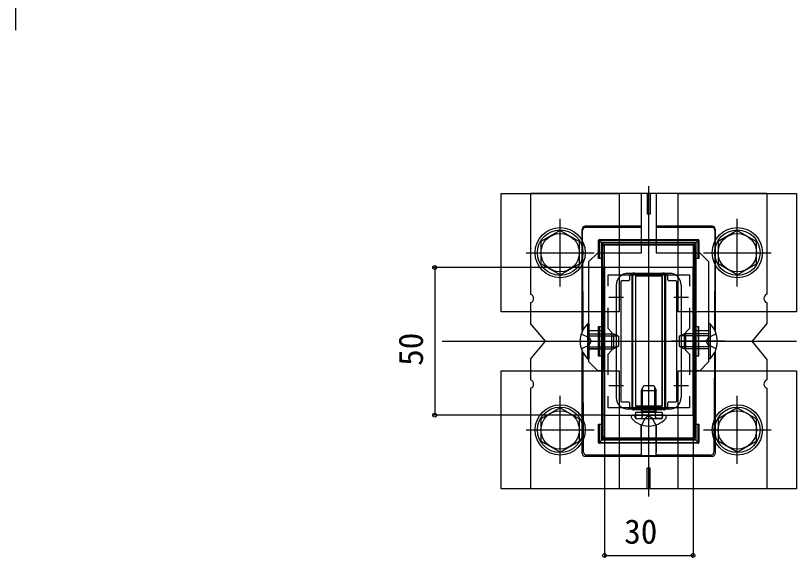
# Model space of a CAD drawing. Units: millimetres, scale not verified, with parts at other scales. Extents: x -1312 to 1312, y -1953 to 1941.
# Drawn here: x -290 to 239, y -134 to 233 of the extents above; entities that cross this region are included whole.
import ezdxf
from ezdxf.enums import TextEntityAlignment as Align

# ---------------------------------------------------------------- set-up
doc = ezdxf.new("R2010")
doc.units = ezdxf.units.MM
doc.header["$LTSCALE"] = 10
for name, color, linetype in [('0-3_YKK_11', 7, 'Continuous'), ('0-4_YKK_12', 2, 'Continuous'), ('0-5_YKK_13', 4, 'Continuous'), ('0-6_YKK_D', 6, 'Continuous'), ('0-8_YSS_K', 3, 'Continuous')]:
    doc.layers.add(name, color=color, linetype=linetype)
doc.styles.add('ＭＳ ゴシック', font='')
doc.styles.get('ＭＳ ゴシック').set_extended_font_data('MS Gothic')

msp = doc.modelspace()

# ---------------------------------------------------------------- linework, layer by layer
at = {"layer": '0-3_YKK_11'}
for p, q in [((112.14, 42.59), (122.14, 42.59)), ((117.14, 47.59), (117.14, 37.59)), ((156.14, 42.59), (166.14, 42.59)), ((161.14, 47.59), (161.14, 37.59)), ((117.14, -12.41), (117.14, -22.41)), ((161.14, -12.41), (161.14, -22.41)), ((112.14, -17.41), (122.14, -17.41)), ((156.14, -17.41), (166.14, -17.41))]:
    msp.add_line(p, q, dxfattribs=at)
msp.add_lwpolyline([(109.14, 62.59), (109.14, -37.41), (169.14, -37.41), (169.14, 62.59)], close=True, dxfattribs=at)
for points in [[(111.54, 49.86), (111.54, 57.59), (166.74, 57.59), (166.74, 49.86)], [(111.54, -10.14), (111.54, 3.99), (114.14, 6.59), (114.14, 18.59), (111.54, 21.19), (111.54, 35.33)], [(166.74, 35.33), (166.74, 21.19), (164.14, 18.59), (164.14, 6.59), (166.74, 3.99), (166.74, -10.14)], [(166.74, -24.67), (166.74, -32.41), (111.54, -32.41), (111.54, -24.67)]]:
    msp.add_lwpolyline(points, dxfattribs=at)
at = {"layer": '0-4_YKK_12'}
for p, q in [((139.14, -92.41), (139.14, 117.59)), ((153.14, 58.59), (125.14, 58.59)), ((117.14, 50.59), (117.14, -25.41)), ((161.14, 50.59), (161.14, -25.41)), ((153.14, -33.41), (125.14, -33.41))]:
    msp.add_line(p, q, dxfattribs=at)
for centre, start, end in [((125.14, 50.59), 90, 180), ((153.14, 50.59), 0, 90), ((125.14, -25.41), 180, 270), ((153.14, -25.41), 270, 0)]:
    msp.add_arc(centre, 8, start, end, dxfattribs=at)
at = {"layer": '0-5_YKK_13'}
for p, q in [((59.14, 112.59), (59.14, 44.42)), ((219.14, 112.59), (59.14, 112.59)), ((138.14, 112.59), (138.14, 98.59)), ((140.14, 112.59), (140.14, 98.59)), ((219.14, 112.59), (219.14, 44.42)), ((79.14, 49.59), (79.14, 95.59)), ((140.14, 98.59), (138.14, 98.59)), ((199.14, 49.59), (199.14, 95.59)), ((134.14, 90.59), (96.14, 90.59)), ((182.14, 90.59), (144.14, 90.59)), ((79.14, 87.59), (66.14, 80.11)), ((79.14, 87.59), (92.14, 80.11)), ((94.14, 72.59), (94.14, 88.59)), ((94.39, 72.59), (94.32, 87.7)), ((134.07, 89.71), (96.32, 89.71)), ((181.96, 89.71), (144.21, 89.71)), ((183.96, 87.7), (183.89, 72.59)), ((184.14, 88.59), (184.14, 72.59)), ((199.14, 87.59), (186.14, 80.11)), ((199.14, 87.59), (212.14, 80.11)), ((66.14, 80.11), (66.14, 65.07)), ((92.14, 65.1), (92.14, 80.11)), ((105.14, 68.55), (105.14, 80.95)), ((105.14, 80.95), (105.74, 80.95)), ((105.74, 81.55), (172.54, 81.55)), ((105.74, 81.55), (105.74, 80.95)), ((172.54, 80.95), (105.74, 80.95)), ((108.32, 78.37), (105.74, 80.95)), ((105.74, 80.95), (105.74, 68.55)), ((169.96, 78.37), (172.54, 80.95)), ((171.14, 79.59), (171.14, -54.41)), ((172.54, 81.55), (172.54, 80.95)), ((173.14, 80.95), (172.54, 80.95)), ((172.54, 68.55), (172.54, 80.95)), ((173.14, 80.95), (173.14, 68.55)), ((186.14, 80.11), (186.14, 65.07)), ((212.14, 65.1), (212.14, 80.11)), ((108.14, 77.22), (108.14, 77.95)), ((108.14, -52.03), (108.14, 77.22)), ((108.74, 78.55), (109.55, 78.55)), ((108.84, 77.17), (108.84, -52.08)), ((109.55, 78.55), (168.73, 78.55)), ((109.55, 78.55), (109.55, 77.8)), ((168.73, 77.8), (109.55, 77.8)), ((168.73, 78.55), (169.54, 78.55)), ((168.73, 78.55), (168.73, 77.8)), ((169.44, -52.08), (169.44, 77.17)), ((170.14, 77.95), (170.14, 77.22)), ((170.14, 77.22), (170.14, -52.03)), ((56.14, 72.59), (102.14, 72.59)), ((94.14, 19.46), (94.14, 72.59)), ((94.63, 20.44), (94.39, 72.59)), ((176.14, 72.59), (222.14, 72.59)), ((183.89, 72.59), (183.65, 20.44)), ((184.14, 72.59), (184.14, 19.46)), ((79.14, 57.59), (66.14, 65.07)), ((79.14, 57.59), (92.14, 65.07)), ((108.14, 68.55), (105.14, 68.55)), ((173.14, 68.55), (170.14, 68.55)), ((199.14, 57.59), (186.14, 65.07)), ((199.14, 57.59), (212.14, 65.07)), ((129.87, 58.55), (128.74, 58.55)), ((129.87, 58.81), (148.42, 58.81)), ((129.87, 58.55), (129.87, 58.81)), ((148.42, 58.55), (129.87, 58.55)), ((148.42, 58.81), (148.42, 58.55)), ((149.54, 58.55), (148.42, 58.55)), ((120.14, 52.99), (120.14, -27.81)), ((125.54, 53.59), (120.74, 53.59)), ((126.14, 56.99), (126.14, 54.19)), ((151.54, 57.59), (126.74, 57.59)), ((127.85, -31.69), (127.85, 56.78)), ((128.14, 57.95), (128.14, 56.82)), ((128.14, 56.82), (128.14, -31.65)), ((148.14, 56.59), (130.14, 56.59)), ((130.14, 56.59), (130.14, -31.41)), ((148.14, 56.59), (148.14, -31.41)), ((150.14, 56.82), (150.14, 57.95)), ((150.14, -31.65), (150.14, 56.82)), ((150.43, 56.78), (150.43, -31.69)), ((152.14, 54.19), (152.14, 56.99)), ((157.54, 53.59), (152.74, 53.59)), ((158.14, -27.81), (158.14, 52.99)), ((59.14, 38.76), (59.14, 24.59)), ((219.14, 38.76), (219.14, 24.59)), ((97.62, 24.39), (98.64, 24.39)), ((98.64, 24.39), (98.64, 0.79)), ((105.14, 22.55), (108.14, 22.55)), ((105.14, 2.55), (105.14, 22.55)), ((105.74, 22.55), (105.74, 2.55)), ((170.14, 22.55), (173.14, 22.55)), ((172.54, 22.55), (172.54, 2.55)), ((173.14, 2.55), (173.14, 22.55)), ((180.66, 24.39), (179.64, 24.39)), ((179.64, 24.39), (179.64, 0.79)), ((219.14, 24.59), (209.14, 12.59)), ((108.64, 19.59), (98.64, 19.59)), ((98.64, 16.28), (118.02, 16.28)), ((118.64, 15.99), (115.24, 17.59)), ((118.64, 15.99), (118.64, 9.19)), ((159.64, 15.99), (163.04, 17.59)), ((159.64, 15.99), (159.64, 9.19)), ((179.64, 16.28), (160.26, 16.28)), ((179.64, 19.59), (169.64, 19.59)), ((87.64, 12.59), (123.64, 12.59)), ((190.64, 12.59), (154.64, 12.59)), ((219.14, 0.59), (209.14, 12.59)), ((94.14, -63.41), (94.14, 5.73)), ((98.64, 8.9), (118.02, 8.9)), ((108.64, 7.59), (98.64, 7.59)), ((98.64, 7.59), (115.24, 7.59)), ((118.64, 9.19), (115.24, 7.59)), ((159.64, 9.19), (163.04, 7.59)), ((179.64, 8.9), (160.26, 8.9)), ((179.64, 7.59), (163.04, 7.59)), ((179.64, 7.59), (169.64, 7.59)), ((184.14, 5.73), (184.14, -63.41)), ((59.14, 0.59), (59.14, -13.58)), ((95.01, -62.54), (94.7, 4.61)), ((108.14, 2.55), (105.14, 2.55)), ((173.14, 2.55), (170.14, 2.55)), ((183.58, 4.61), (183.27, -62.54)), ((219.14, 0.59), (219.14, -13.58)), ((139.14, -46.42), (139.14, -15.58)), ((59.14, -19.24), (59.14, -87.41)), ((134.14, -20.81), (144.14, -20.81)), ((134.14, -34.61), (134.14, -20.81)), ((135.01, -34.61), (135.01, -18.97)), ((142.54, -17.41), (144.14, -20.81)), ((143.27, -34.61), (143.27, -18.97)), ((144.14, -34.61), (144.14, -20.81)), ((219.14, -19.24), (219.14, -87.41)), ((79.14, -70.41), (79.14, -24.41)), ((199.14, -70.41), (199.14, -24.41)), ((120.74, -28.41), (125.54, -28.41)), ((126.14, -29.01), (126.14, -31.81)), ((128.14, -31.65), (128.14, -32.85)), ((148.14, -31.41), (130.14, -31.41)), ((150.14, -32.85), (150.14, -31.65)), ((152.14, -31.81), (152.14, -29.01)), ((152.74, -28.41), (157.54, -28.41)), ((79.14, -32.41), (66.14, -39.89)), ((79.14, -32.41), (92.14, -39.89)), ((126.74, -32.41), (151.54, -32.41)), ((129.95, -33.45), (129.95, -33.77)), ((148.34, -33.77), (129.95, -33.77)), ((134.14, -34.61), (144.14, -34.61)), ((148.14, -35.61), (148.14, -39.61)), ((148.34, -33.45), (149.54, -33.45)), ((148.34, -33.77), (148.34, -33.45)), ((199.14, -32.41), (186.14, -39.89)), ((199.14, -32.41), (212.14, -39.89)), ((66.14, -39.89), (66.14, -54.93)), ((92.14, -54.9), (92.14, -39.89)), ((127.34, -38.5), (127.34, -38.9)), ((128.64, -37.41), (128.43, -37.41)), ((149.64, -37.41), (128.64, -37.41)), ((129.76, -38.56), (129.58, -38.07)), ((130.14, -39.61), (148.14, -39.61)), ((131.26, -39.61), (133.74, -39.61)), ((134.4, -44.06), (136.85, -39.14)), ((139.14, -37.92), (136.85, -39.14)), ((139.14, -37.92), (141.43, -39.14)), ((143.88, -44.06), (141.43, -39.14)), ((147.02, -39.61), (144.54, -39.61)), ((148.52, -38.56), (148.7, -38.07)), ((150.94, -38.5), (150.94, -38.9)), ((186.14, -39.89), (186.14, -54.93)), ((212.14, -54.9), (212.14, -39.89)), ((56.14, -47.41), (102.14, -47.41)), ((105.14, -43.45), (108.14, -43.45)), ((105.14, -55.85), (105.14, -43.45)), ((105.74, -43.45), (105.74, -55.85)), ((134.04, -43.94), (134.04, -62.53)), ((134.14, -64.73), (134.09, -43.96)), ((144.14, -64.73), (144.2, -43.96)), ((144.25, -43.94), (144.25, -62.53)), ((170.14, -43.45), (173.14, -43.45)), ((173.14, -43.45), (173.14, -55.85)), ((176.14, -47.41), (222.14, -47.41)), ((108.14, -52.85), (108.14, -52.03)), ((109.48, -52.8), (109.48, -53.45)), ((109.48, -52.8), (168.8, -52.8)), ((168.8, -52.8), (168.8, -53.45)), ((170.14, -52.03), (170.14, -52.85)), ((79.14, -62.41), (66.14, -54.93)), ((79.14, -62.41), (92.14, -54.93)), ((105.14, -55.85), (105.74, -55.85)), ((108.32, -53.28), (105.74, -55.85)), ((105.74, -55.85), (172.54, -55.85)), ((105.74, -56.45), (105.74, -55.85)), ((172.54, -56.45), (105.74, -56.45)), ((171.14, -54.41), (107.14, -54.41)), ((109.48, -53.45), (108.74, -53.45)), ((168.8, -53.45), (109.48, -53.45)), ((169.54, -53.45), (168.8, -53.45)), ((169.96, -53.28), (172.54, -55.85)), ((172.54, -56.45), (172.54, -55.85)), ((199.14, -62.41), (186.14, -54.93)), ((199.14, -62.41), (212.14, -54.93)), ((134.14, -65.41), (96.13, -65.41)), ((134.07, -64.52), (97.01, -64.52)), ((134.07, -64.52), (134.14, -64.73)), ((134.14, -64.73), (144.14, -64.73)), ((134.14, -65.41), (134.21, -65.2)), ((134.21, -65.2), (144.07, -65.2)), ((144.07, -65.2), (144.14, -65.41)), ((144.21, -64.52), (144.14, -64.73)), ((182.15, -65.41), (144.14, -65.41)), ((181.28, -64.52), (144.21, -64.52)), ((140.14, -73.41), (138.14, -73.41)), ((138.14, -87.41), (138.14, -73.41)), ((140.14, -87.41), (140.14, -73.41)), ((219.14, -87.41), (59.14, -87.41))]:
    msp.add_line(p, q, dxfattribs=at)
for points in [[(119.14, 112.59), (119.14, 32.59), (39.14, 32.59), (39.14, 112.59)], [(239.14, 112.59), (239.14, 32.59), (159.14, 32.59), (159.14, 112.59)], [(148.14, -31.41), (148.14, 56.59), (130.14, 56.59), (130.14, -31.41)], [(119.14, -7.41), (119.14, -87.41), (39.14, -87.41), (39.14, -7.41)], [(239.14, -7.41), (239.14, -87.41), (159.14, -87.41), (159.14, -7.41)]]:
    msp.add_lwpolyline(points, close=True, dxfattribs=at)
for points in [[(144.14, 112.59), (144.14, 72.59), (173.64, 72.59), (179.64, 66.59), (179.64, -1.41), (173.64, -7.41), (169.64, -7.41), (169.64, 62.59), (108.64, 62.59), (108.64, -7.41), (104.64, -7.41), (98.64, -1.41), (98.64, 66.59), (104.64, 72.59), (134.14, 72.59), (134.14, 112.59)], [(171.14, 79.59), (107.14, 79.59), (107.14, -54.41)], [(59.14, 0.59), (69.14, 12.59), (59.14, 24.59)], [(97.62, 24.39), (97.62, 0.79), (98.64, 0.79)], [(180.66, 24.39), (180.66, 0.79), (179.64, 0.79)], [(93.42, 17.59), (98.97, 14.88), (100.19, 12.59)], [(98.64, 17.59), (115.24, 17.59), (115.24, 7.59)], [(179.64, 17.59), (163.04, 17.59), (163.04, 7.59)], [(184.86, 17.59), (179.31, 14.88), (178.09, 12.59)], [(93.42, 7.59), (98.97, 10.3), (100.19, 12.59)], [(184.86, 7.59), (179.31, 10.3), (178.09, 12.59)], [(134.14, -20.81), (135.74, -17.41), (142.54, -17.41)], [(128.74, -33.45), (129.95, -33.45), (148.34, -33.45)], [(148.14, -35.61), (130.14, -35.61), (130.14, -39.61)], [(134.14, -34.61), (134.48, -35.61), (134.74, -36.38)], [(135.01, -34.61), (134.89, -35.61), (134.74, -36.81)], [(134.74, -36.38), (134.74, -37.41), (134.74, -38.61)], [(143.27, -34.61), (143.4, -35.61), (143.54, -36.81)], [(144.14, -34.61), (143.8, -35.61), (143.54, -36.38)], [(143.54, -36.38), (143.54, -37.41), (143.54, -38.61)], [(149.85, -37.41), (149.64, -37.41), (148.94, -37.41)], [(173.14, -55.85), (172.54, -55.85), (172.54, -43.45)]]:
    msp.add_lwpolyline(points, dxfattribs=at)
for centre, radius in [((79.14, 72.59), 17), ((79.14, 72.59), 15.4), ((79.14, 72.59), 13), ((199.14, 72.59), 17), ((199.14, 72.59), 15.4), ((199.14, 72.59), 13), ((79.14, -47.41), 17), ((199.14, -47.41), 17), ((79.14, -47.41), 15.4), ((79.14, -47.41), 13), ((199.14, -47.41), 15.4), ((199.14, -47.41), 13)]:
    msp.add_circle(centre, radius, dxfattribs=at)
for centre, radius, start, end in [((96.14, 88.59), 2, 90, 180), ((182.14, 88.59), 2, 0, 90), ((96.32, 87.71), 2, 90, 180.2617), ((181.96, 87.71), 2, 359.7383, 90), ((105.74, 80.95), 0.6, 90, 180), ((172.54, 80.95), 0.6, 0, 90), ((108.74, 77.95), 0.6, 90, 180), ((108.62, 79.01), 1.17, 245.5076, 278.4015), ((108.65, 79.64), 2.48, 258.1988, 274.5124), ((106.76, 78.04), 2.04, 354.6537, 14.234), ((169.63, 79.64), 2.48, 265.4876, 281.8012), ((171.52, 78.04), 2.04, 165.766, 185.3463), ((169.66, 79.01), 1.17, 261.5985, 294.4924), ((169.54, 77.95), 0.6, 0, 90), ((128.74, 57.91), 0.965, 85.2476, 185.0487), ((128.74, 57.95), 0.6, 90, 180), ((128.34, 58.82), 0.484, 325.2345, 5.9832), ((149.54, 57.91), 0.964, 354.9438, 94.7599), ((149.94, 58.82), 0.484, 174.0168, 214.7655), ((149.54, 57.95), 0.6, 0, 90), ((127.84, 58.26), 0.44, 263.2103, 313.8652), ((127.9, 57.54), 0.754, 266.368, 288.831), ((150.38, 57.54), 0.754, 251.169, 273.632), ((150.45, 58.26), 0.44, 226.1348, 276.7897), ((58.14, 41.59), 3, 289.4712, 70.5288), ((220.14, 41.59), 3, 109.4712, 250.5288), ((109.11, 12.59), 16.46, 134.2189, 225.7811), ((169.18, 12.59), 16.46, 314.2189, 45.7811), ((58.14, -16.41), 3, 289.4712, 70.5288), ((220.14, -16.41), 3, 109.4712, 250.5288), ((127.9, -30.94), 0.754, 266.368, 288.831), ((150.38, -30.94), 0.754, 251.169, 273.632), ((127.85, -33.68), 0.878, 70.3595, 94.267), ((128.74, -32.89), 0.962, 175.0632, 275.184), ((128.74, -32.85), 0.6, 180, 270), ((128.2, -33.78), 0.626, 353.5478, 30.9642), ((149.54, -32.89), 0.962, 264.8078, 4.945), ((150.08, -33.78), 0.626, 149.0358, 186.4521), ((149.54, -32.85), 0.6, 270, 0), ((150.44, -33.68), 0.878, 85.733, 109.6405), ((128.43, -38.5), 1.09, 90, 180), ((128.44, -38.9), 1.1, 180, 221.5608), ((139.14, -29.41), 15.4, 221.5608, 318.4392), ((128.64, -38.41), 1, 20, 90), ((131.26, -38.01), 1.6, 200, 270), ((133.74, -38.61), 1, 270, 0), ((144.54, -38.61), 1, 180, 270), ((147.02, -38.01), 1.6, 270, 340), ((149.64, -38.41), 1, 90, 160), ((149.85, -38.5), 1.09, 0, 90), ((149.84, -38.9), 1.1, 318.4392, 0), ((108.65, -49.61), 2.48, 258.1988, 274.5124), ((108.62, -63.65), 10.81, 89.0951, 92.5319), ((108.74, -52.85), 0.6, 180, 270), ((106.85, -53), 1.94, 346.4219, 4.5122), ((169.63, -49.61), 2.48, 265.4876, 281.8012), ((169.66, -63.65), 10.81, 87.4681, 90.9049), ((171.43, -53), 1.94, 175.4879, 193.5781), ((169.54, -52.85), 0.6, 270, 0), ((105.74, -55.85), 0.6, 180, 270), ((172.54, -55.85), 0.6, 270, 0), ((97.01, -62.52), 2, 180.4439, 269.8184), ((181.27, -62.52), 2, 270.1816, 359.5561)]:
    msp.add_arc(centre, radius, start, end, dxfattribs=at)
for centre, major_axis, ratio, start_param, end_param in [((108.44, 77.95), (6.08, -0.43), 0.01114, 4.770715, 4.89603), ((108.74, 77.65), (0.43, -6.08), 0.01114, 1.491105, 1.603494), ((169.84, 77.95), (6.08, 0.43), 0.01114, 4.528748, 4.654063), ((169.54, 77.65), (-0.43, -6.08), 0.01114, 4.679691, 4.79208), ((127.29, 59.15), (6.08, -0.43), 0.027874, 4.970049, 5.152305), ((151, 59.15), (6.08, 0.43), 0.027874, 4.272473, 4.454729), ((120.74, 52.99), (-0.424, 0.424), 0.999695, 5.497939, 7.068431), ((125.54, 54.19), (0.424, -0.424), 0.999695, 5.497939, 7.068431), ((126.74, 56.99), (-0.424, 0.424), 0.999695, 5.497939, 7.068431), ((127.54, 58.89), (0.43, -6.08), 0.027874, 1.215075, 1.392902), ((150.74, 58.89), (-0.43, -6.08), 0.027874, 4.890283, 5.068111), ((151.54, 56.99), (0.424, 0.424), 0.999695, 5.497939, 7.068431), ((152.74, 54.19), (-0.424, -0.424), 0.999695, 5.497939, 7.068431), ((157.54, 52.99), (0.424, 0.424), 0.999695, 5.497939, 7.068431), ((120.74, -27.81), (-0.424, -0.424), 0.999695, 5.497939, 7.068431), ((125.54, -29.01), (0.424, 0.424), 0.999695, 5.497939, 7.068431), ((127.54, -34.32), (-0.43, -6.08), 0.022498, 1.823615, 2.018717), ((150.74, -34.32), (0.43, -6.08), 0.022498, 4.264468, 4.45957), ((152.74, -29.01), (-0.424, 0.424), 0.999695, 5.497939, 7.068431), ((157.54, -27.81), (0.424, -0.424), 0.999695, 5.497939, 7.068431), ((126.74, -31.81), (-0.424, -0.424), 0.999695, 5.497939, 7.068431), ((127.8, -34.05), (6.08, 0.43), 0.022498, 1.209486, 1.40045), ((150.48, -34.05), (6.08, -0.43), 0.022498, 1.741143, 1.932107), ((151.54, -31.81), (0.424, -0.424), 0.999695, 5.497939, 7.068431), ((108.74, -53.15), (-0.42, -6.08), 0.004381, 1.621924, 1.74882), ((109.04, -52.85), (6.08, 0.42), 0.004381, 1.498021, 1.611846), ((169.24, -52.85), (6.08, -0.42), 0.004381, 1.529747, 1.643572), ((169.54, -53.15), (0.42, -6.08), 0.004381, 4.534366, 4.661262), ((96.14, -63.4), (0.97, 1.77), 0.991424, 2.078413, 3.641926), ((134.07, -62.53), (0, 2), 0.017455, 1.570796, 3.089233), ((144.21, -62.53), (0, 2), 0.017455, 3.193953, 4.712389), ((182.14, -63.4), (-0.97, 1.77), 0.991424, 2.641259, 4.204772)]:
    msp.add_ellipse(centre, major_axis=major_axis, ratio=ratio, start_param=start_param, end_param=end_param, dxfattribs=at)
at = {"layer": '0-6_YKK_D'}
for p, q in [((108.74, 62.59), (-6.86, 62.59)), ((-5.86, 62.59), (-5.86, -37.41)), ((108.74, -37.41), (-6.86, -37.41)), ((109.14, -37.81), (109.14, -133.41)), ((169.14, -37.81), (169.14, -133.41)), ((109.14, -132.41), (169.14, -132.41))]:
    msp.add_line(p, q, dxfattribs=at)
msp.add_lwpolyline([(-289.71, 501.36), (-289.71, 386.36), (-289.71, 223.37)], dxfattribs=at)
for centre in [(-5.86, 62.59), (-5.86, -37.41), (109.14, -132.41), (169.14, -132.41)]:
    msp.add_circle(centre, 1.31, dxfattribs=at)
at = {"layer": '0-8_YSS_K'}
msp.add_line((-0.86, 12.59), (239.14, 12.59), dxfattribs=at)

# ---------------------------------------------------------------- texts
at = {"layer": '0-6_YKK_D', "style": 'ＭＳ ゴシック'}
msp.add_text('50', height=16.5, rotation=90, dxfattribs=at).set_placement((-8.86, -4.03), align=Align.BOTTOM_LEFT)
msp.add_text('30', height=16.5, dxfattribs=at).set_placement((122.52, -129.41), align=Align.BOTTOM_LEFT)

doc.saveas('drawing.dxf')
